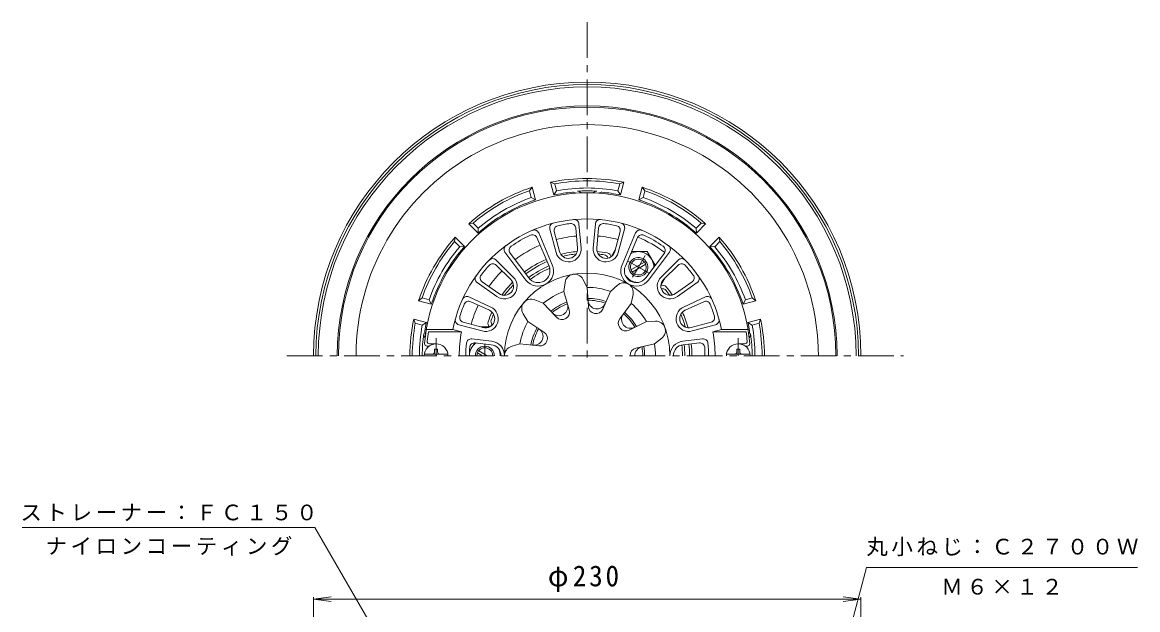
# Model space of a CAD drawing. Units: millimetres, scale not verified. Extents: x -286 to 226, y -347 to 391.
# Drawn here: x -285.7 to 183, y 144.2 to 391.1 of the extents above; entities that cross this region are included whole.
import ezdxf

# ---------------------------------------------------------------- set-up
doc = ezdxf.new("R2010")
doc.units = ezdxf.units.MM
doc.header["$LTSCALE"] = 3
doc.linetypes.add('CHAIN1', pattern=[8, 5, -1, 1, -1])
doc.linetypes.add('CHAIN2', pattern=[12, 9, -1, 1, -1])
for name, color, linetype, lineweight in [('0-0', 3, 'Continuous', 9), ('0-1', 2, 'Continuous', 9), ('0-2', 6, 'Continuous', 5), ('0-4', 7, 'Continuous', 9), ('0-5', 7, 'Continuous', 9)]:
    doc.layers.add(name, color=color, linetype=linetype, lineweight=lineweight)
doc.styles.add('ＭＳ ゴシック', font='')
doc.styles.get('ＭＳ ゴシック').set_extended_font_data('MS Gothic')

msp = doc.modelspace()

# ---------------------------------------------------------------- linework, layer by layer
at = {"layer": '0-0', "linetype": 'CHAIN1'}
for p, q in [((-48.36, 391.127), (-48.36, 247.547)), ((-174.533, 250.962), (84.613, 250.962))]:
    msp.add_line(p, q, dxfattribs=at)
at = {"layer": '0-0'}
for centre, radius, start, end in [((-48.36, 250.962), 115, 0, 180), ((-48.36, 250.962), 114, 0, 180), ((-48.36, 250.962), 113, 0, 180), ((-48.36, 250.962), 41, 113.07094, 126.92921), ((-48.36, 250.962), 40, 113.19006, 126.81001), ((-48.36, 250.962), 40, 0, 6.46666), ((-48.36, 250.962), 41, 0, 6.5255), ((58.64, 250.962), 6, 179.99971, 179.99983)]:
    msp.add_arc(centre, radius, start, end, dxfattribs=at)
at = {"layer": '0-1'}
for p, q in [((-62.325, 318.534), (-63.75, 323.855)), ((-62.017, 323.182), (-63.75, 323.855)), ((-34.702, 323.182), (-32.969, 323.855)), ((-34.395, 318.534), (-32.969, 323.855)), ((-72.642, 320.335), (-71.478, 321.784)), ((-71.863, 317.429), (-72.642, 320.335)), ((-70.052, 316.463), (-71.478, 321.784)), ((-61.238, 320.276), (-62.325, 318.534)), ((-61.238, 320.276), (-62.017, 323.182)), ((-35.481, 320.276), (-34.702, 323.182)), ((-35.481, 320.276), (-34.395, 318.534)), ((-26.668, 316.463), (-25.242, 321.784)), ((-24.077, 320.335), (-25.242, 321.784)), ((-24.856, 317.429), (-24.077, 320.335)), ((-71.863, 317.429), (-70.052, 316.463)), ((-24.856, 317.429), (-26.668, 316.463)), ((-96.297, 306.678), (-98.135, 306.394)), ((-94.24, 302.499), (-98.135, 306.394)), ((-94.17, 304.55), (-96.297, 306.678)), ((-2.55, 304.55), (-0.422, 306.678)), ((-2.48, 302.499), (1.415, 306.394)), ((-0.422, 306.678), (1.415, 306.394)), ((-104.075, 298.899), (-103.792, 300.737)), ((-99.896, 296.842), (-103.792, 300.737)), ((-94.17, 304.55), (-94.24, 302.499)), ((-2.55, 304.55), (-2.48, 302.499)), ((3.177, 296.842), (7.072, 300.737)), ((7.356, 298.899), (7.072, 300.737)), ((-101.948, 296.772), (-104.075, 298.899)), ((-101.948, 296.772), (-99.896, 296.842)), ((-36.469, 295.723), (-38.308, 292.537)), ((5.228, 296.772), (3.177, 296.842)), ((5.228, 296.772), (7.356, 298.899)), ((-36.666, 294.982), (-37.89, 292.862)), ((-15.541, 283.641), (-17.38, 280.455)), ((-16.084, 283.1), (-17.309, 280.979)), ((-117.733, 275.244), (-119.182, 274.08)), ((-113.861, 272.654), (-119.182, 274.08)), ((-114.826, 274.466), (-117.733, 275.244)), ((-114.826, 274.466), (-113.861, 272.654)), ((18.107, 274.466), (17.142, 272.654)), ((17.142, 272.654), (22.463, 274.08)), ((18.107, 274.466), (21.013, 275.244)), ((21.013, 275.244), (22.463, 274.08)), ((-115.932, 264.927), (-121.253, 266.352)), ((-117.673, 263.84), (-115.932, 264.927)), ((-93.069, 263.044), (-89.391, 263.044)), ((-92.329, 262.844), (-89.881, 262.844)), ((19.212, 264.927), (24.533, 266.352)), ((20.954, 263.84), (19.212, 264.927))]:
    msp.add_line(p, q, dxfattribs=at)
at = {"layer": '0-1', "linetype": 'CHAIN2'}
for p, q in [((-26.86, 288.201), (-31.385, 290.814)), ((-26.86, 288.201), (-24.065, 293.041)), ((-26.86, 288.201), (-29.275, 284.018)), ((-26.86, 288.201), (-22.334, 285.588)), ((-91.36, 250.962), (-91.36, 255.843))]:
    msp.add_line(p, q, dxfattribs=at)
at = {"layer": '0-1', "color": 4}
for p, q in [((-23.112, 294.701), (-29.73, 294.701)), ((-23.104, 294.696), (-19.796, 288.966)), ((-29.955, 286.991), (-24.264, 290.277)), ((-29.455, 286.125), (-23.764, 289.411)), ((-31.794, 283.748), (-32.287, 284.601)), ((-28.249, 281.701), (-27.264, 281.701)), ((-97.827, 252.76), (-95.744, 256.368)), ((-92.36, 250.962), (-94.455, 252.172)), ((-90.36, 250.962), (-93.955, 253.038))]:
    msp.add_line(p, q, dxfattribs=at)
at = {"layer": '0-1'}
for points in [[(-117.673, 263.84), (-120.58, 264.619), (-121.253, 266.352)], [(20.954, 263.84), (23.86, 264.619), (24.533, 266.352)]]:
    msp.add_lwpolyline(points, dxfattribs=at)
for centre, radius, start, end in [((-48.36, 250.962), 105, 0, 180), ((-48.36, 250.962), 104.5, 0, 180), ((-48.36, 250.962), 97.141, 359.99998, 180.00002), ((-48.36, 250.962), 74.5, 90, 101.92226), ((-48.36, 250.962), 73.5, 90, 100.70856), ((-48.36, 250.962), 74.5, 78.07774, 90), ((-48.36, 250.962), 73.5, 79.29144, 90), ((-48.36, 250.962), 74.5, 108.07777, 131.92224), ((-48.36, 250.962), 73.5, 109.29147, 130.70856), ((-48.36, 250.962), 69, 95.13614, 101.67662), ((-48.36, 250.962), 70.5, 90, 100.52557), ((-54.358, 317.693), 2, 53.16344, 95.13634), ((-48.36, 250.962), 69.3, 90, 93.40726), ((-52.36, 318.143), 2, 39.60013, 93.40761), ((-48.36, 250.962), 70.5, 79.47443, 90), ((-48.36, 250.962), 69.3, 86.59274, 90), ((-44.36, 318.143), 2, 86.59239, 140.39987), ((-42.362, 317.693), 2, 84.86366, 126.83656), ((-48.36, 250.962), 69, 78.32338, 84.86386), ((-48.36, 250.962), 74.5, 48.07776, 71.92223), ((-48.36, 250.962), 73.5, 49.29144, 70.70853), ((-48.36, 250.962), 69, 108.32336, 131.67665), ((-48.36, 250.962), 70.5, 109.47444, 130.52557), ((-48.36, 250.962), 69, 48.32335, 71.67664), ((-48.36, 250.962), 70.5, 49.47443, 70.52556), ((-48.36, 250.962), 74.5, 138.07776, 161.92223), ((-48.36, 250.962), 50.49, 95.1226, 104.8775), ((-48.36, 250.962), 50.49, 75.12257, 84.87744), ((-48.36, 250.962), 54.222, 53.07083, 66.92906), ((-48.36, 250.962), 74.5, 18.07777, 41.92224), ((-48.36, 250.962), 73.5, 139.29147, 160.70856), ((-48.36, 250.962), 70.5, 139.47444, 160.52557), ((-48.36, 250.962), 69, 138.32335, 161.67664), ((-48.36, 250.962), 50.49, 113.07094, 126.92918), ((-48.36, 250.962), 69, 18.32336, 41.67665), ((-48.36, 250.962), 70.5, 19.47443, 40.52556), ((-48.36, 250.962), 73.5, 19.29144, 40.70853), ((-48.36, 250.962), 44, 113.07095, 126.9292), ((-48.36, 250.962), 44, 95.42157, 104.57854), ((-48.36, 250.962), 43, 96.15201, 103.8481), ((-48.36, 250.962), 44, 78.91273, 84.57861), ((-48.36, 250.962), 43, 80.3933, 83.84821), ((-41.518, 291.387), 2, 17.16093, 80.39403), ((-40.283, 292.178), 2, 10.21341, 78.91296), ((-48.36, 250.962), 50.49, 135.12256, 144.87752), ((-48.36, 250.962), 43, 113.07095, 126.9292), ((-48.36, 250.962), 44, 135.42152, 144.57851), ((-48.36, 250.962), 43, 136.15195, 143.84808), ((-16.704, 278.565), 2, 41.08693, 109.78276), ((-16.772, 277.1), 2, 39.60594, 102.83578), ((-48.36, 250.962), 43, 36.15192, 39.60672), ((-48.36, 250.962), 44, 35.42149, 41.08737), ((-48.36, 250.962), 50.49, 155.12254, 164.87746), ((-48.36, 250.962), 44, 155.42149, 161.08699), ((-48.36, 250.962), 43, 156.15195, 159.60672), ((-48.36, 250.962), 43, 16.15195, 23.84821), ((-48.36, 250.962), 44, 15.42155, 24.57861), ((-48.36, 250.962), 74.5, 168.07777, 180), ((-48.36, 250.962), 73.5, 169.29147, 180), ((-48.36, 250.962), 70.5, 169.47444, 180), ((-48.36, 250.962), 69, 168.32336, 171.41634), ((-88.092, 264.575), 2, 161.08693, 229.78174), ((-86.79, 265.249), 2, 159.60594, 222.83485), ((-48.36, 250.962), 69, 8.58366, 11.67664), ((-48.36, 250.962), 70.5, 0, 10.52556), ((-48.36, 250.962), 73.5, 0, 10.70853), ((-48.36, 250.962), 74.5, 0, 11.92223), ((-48.36, 250.962), 69.306, 172.3156, 180), ((-115.062, 259.962), 2, 172.31566, 226.35414), ((-114.609, 260.962), 2, 171.41634, 213.3849), ((17.89, 260.962), 2, 326.6151, 8.58366), ((18.342, 259.962), 2, 313.64586, 7.68434), ((-48.36, 250.962), 69.306, 0, 7.6844), ((-48.36, 250.962), 43, 0, 6.52547), ((-48.36, 250.962), 44, 0, 6.52547)]:
    msp.add_arc(centre, radius, start, end, dxfattribs=at)
at = {"layer": '0-1', "color": 4}
for centre, radius, start, end in [((-26.86, 288.201), 4, 240, 239.99995), ((-26.86, 288.201), 3.324, 240, 239.99983), ((-26.855, 288.198), 6.5, 0.2032, 119.9577), ((-26.855, 288.198), 6.5, 212.71196, 266.93463), ((-91.36, 250.967), 6.5, 124.80112, 180.04874), ((-91.36, 250.962), 4, 0, 180), ((-91.36, 250.962), 3.324, 0, 180), ((-91.36, 250.967), 6.5, 359.95126, 23.89339)]:
    msp.add_arc(centre, radius, start, end, dxfattribs=at)
at = {"layer": '0-2'}
for p, q in [((-52.405, 296.093), (-53.178, 304.709)), ((-51.821, 306.372), (-50.911, 296.227)), ((-44.899, 306.372), (-45.808, 296.227)), ((-44.314, 296.093), (-43.542, 304.709)), ((-69.506, 300.609), (-64.389, 288.596)), ((-68.728, 302.609), (-63.009, 289.184)), ((-64.059, 304.214), (-61.443, 294.37)), ((-62.215, 303.116), (-59.994, 294.755)), ((-34.505, 303.116), (-36.726, 294.755)), ((-32.661, 304.214), (-35.276, 294.37)), ((-27.992, 302.609), (-33.71, 289.184)), ((-27.213, 300.609), (-32.33, 288.596)), ((-86.628, 291.184), (-79.41, 283.997)), ((-82.903, 294.424), (-74.136, 282.76)), ((-80.782, 294.099), (-72.937, 283.661)), ((-15.937, 294.099), (-23.783, 283.661)), ((-13.816, 294.424), (-22.583, 282.76)), ((-10.092, 291.184), (-17.309, 283.997)), ((-86.599, 289.038), (-80.469, 282.934)), ((-10.121, 289.038), (-16.251, 282.934)), ((-94.616, 281.664), (-86.284, 275.804)), ((-92.497, 282.008), (-85.421, 277.031)), ((-58.195, 277.946), (-57.658, 281.784)), ((-48.347, 279.683), (-50.164, 283.106)), ((-4.222, 282.008), (-11.298, 277.031)), ((-2.104, 281.664), (-10.435, 275.804)), ((-58.195, 277.946), (-55.897, 270.222)), ((-47.864, 271.639), (-48.347, 279.683)), ((-38.549, 277.955), (-41.753, 270.561)), ((-38.549, 277.955), (-35.671, 280.55)), ((-29.889, 272.955), (-29.08, 276.745)), ((-88.836, 271.385), (-98.077, 275.67)), ((-89.467, 270.024), (-97.315, 273.663)), ((-66.811, 272.972), (-70.403, 274.426)), ((-61.271, 267.12), (-66.811, 272.972)), ((-34.689, 266.483), (-29.889, 272.955)), ((-7.883, 271.385), (1.357, 275.67)), ((-7.252, 270.024), (0.596, 273.663)), ((-73.239, 265.311), (-75.295, 268.596)), ((-102.327, 263.992), (-92.494, 261.335)), ((-100.454, 265.04), (-92.103, 262.783)), ((-73.239, 265.311), (-66.514, 260.871)), ((-23.493, 265.333), (-30.701, 261.729)), ((-23.493, 265.333), (-19.621, 265.471)), ((3.734, 265.04), (-4.617, 262.783)), ((5.607, 263.992), (-4.226, 261.335)), ((-104.798, 261.962), (-115.971, 261.962)), ((-101.19, 260.962), (-115.115, 260.962)), ((-104.798, 261.962), (-101.19, 260.962)), ((-96.869, 258.021), (-88.543, 257.068)), ((-20.073, 255.937), (-17.018, 258.32)), ((0.15, 258.021), (-8.177, 257.068)), ((8.078, 261.962), (4.47, 260.962)), ((4.47, 260.962), (18.395, 260.962)), ((8.078, 261.962), (19.251, 261.962)), ((-114.86, 254.962), (-115.674, 254.962)), ((-111.86, 255.962), (-114.589, 255.962)), ((-95.51, 256.355), (-88.713, 255.578)), ((-76.642, 255.962), (-80.328, 254.767)), ((-68.637, 255.04), (-76.642, 255.962)), ((-27.911, 254.065), (-20.073, 255.937)), ((-1.209, 256.355), (-8.006, 255.578)), ((15.14, 255.962), (17.869, 255.962)), ((18.14, 254.962), (18.955, 254.962))]:
    msp.add_line(p, q, dxfattribs=at)
at = {"layer": '0-2', "color": 4, "linetype": 'CHAIN1', "lineweight": 9}
for p, q in [((-111.86, 250.962), (-111.86, 258.271)), ((15.14, 250.962), (15.14, 258.271))]:
    msp.add_line(p, q, dxfattribs=at)
at = {"layer": '0-2', "color": 4, "lineweight": 9}
for p, q in [((-112.46, 253.712), (-111.26, 253.712)), ((-112.46, 252.562), (-112.46, 253.712)), ((-111.26, 252.562), (-111.26, 253.712)), ((14.54, 252.562), (14.54, 253.712)), ((15.74, 253.712), (14.54, 253.712)), ((15.74, 252.562), (15.74, 253.712)), ((-106.896, 251.562), (-116.824, 251.562)), ((10.176, 251.562), (20.104, 251.562))]:
    msp.add_line(p, q, dxfattribs=at)
at = {"layer": '0-2'}
for centre, radius, start, end in [((-48.36, 250.962), 68.5, 4.24802, 175.75198), ((-48.36, 250.962), 57.5, 11.02892, 168.97108), ((-62.126, 304.728), 2, 104.36134, 194.87733), ((-60.282, 303.629), 2, 102.7551, 194.87758), ((-48.36, 250.962), 56, 97.24513, 102.75493), ((-55.17, 304.531), 2, 5.12302, 97.24507), ((-53.813, 306.193), 2, 5.12297, 95.63882), ((-42.907, 306.193), 2, 84.36118, 174.87703), ((-41.55, 304.531), 2, 82.75493, 174.87698), ((-48.36, 250.962), 56, 77.24507, 82.75487), ((-36.438, 303.629), 2, 345.12242, 77.2449), ((-34.594, 304.728), 2, 345.12267, 75.63866), ((-48.36, 250.962), 56, 115.19345, 124.80658), ((-71.346, 299.825), 2, 23.07094, 115.19365), ((-70.568, 301.825), 2, 23.07094, 113.58713), ((-26.152, 301.825), 2, 66.41287, 156.92906), ((-25.373, 299.825), 2, 64.80635, 156.92906), ((-48.36, 250.962), 56, 55.19342, 64.80655), ((-81.305, 295.626), 2, 126.41309, 216.92915), ((-79.183, 295.3), 2, 124.80653, 216.92894), ((-56.257, 295.748), 5.367, 194.87741, 5.12299), ((-56.257, 295.748), 3.867, 194.87741, 5.12299), ((-40.463, 295.748), 5.367, 174.87701, 345.12259), ((-40.463, 295.748), 3.867, 174.87701, 345.12259), ((-17.536, 295.3), 2, 323.07106, 55.19347), ((-15.415, 295.626), 2, 323.07085, 53.58691), ((-88.039, 289.766), 2, 45.12277, 135.63866), ((-8.68, 289.766), 2, 44.3615, 134.87738), ((-48.36, 250.962), 56, 137.24504, 142.75485), ((-88.01, 287.621), 2, 45.12323, 137.2451), ((-68.963, 286.648), 6.471, 216.92911, 23.07086), ((-68.963, 286.648), 4.971, 216.92911, 23.07086), ((-27.757, 286.648), 6.471, 156.92914, 323.07089), ((-27.757, 286.648), 4.971, 156.92914, 323.07089), ((-8.71, 287.621), 2, 42.75505, 134.87692), ((-48.36, 250.962), 56, 37.24512, 42.75494), ((-93.465, 283.3), 2, 144.36142, 234.87717), ((-91.347, 283.644), 2, 142.75494, 234.8773), ((-83.197, 280.194), 5.367, 234.87741, 45.12299), ((-83.197, 280.194), 3.867, 234.87741, 45.12299), ((-48.36, 250.962), 34.735, 0, 180), ((-53.697, 281.23), 4, 27.95877, 172.04123), ((-32.992, 277.579), 4, 347.95877, 132.04123), ((-13.523, 280.194), 5.367, 134.87698, 305.12256), ((-13.523, 280.194), 3.867, 134.87688, 305.12245), ((-5.373, 283.644), 2, 305.12285, 37.24521), ((-3.255, 283.3), 2, 305.12299, 35.63873), ((-48.36, 250.962), 28.721, 110.02573, 129.97426), ((-48.36, 250.962), 28.721, 70.02571, 89.97424), ((-48.36, 250.962), 56, 157.24507, 162.75487), ((-98.918, 273.855), 2, 65.12277, 155.63866), ((-98.157, 271.849), 2, 65.12323, 157.2451), ((-71.904, 270.718), 4, 67.95877, 212.04123), ((-48.36, 250.962), 24.105, 110.68896, 129.31105), ((-48.36, 250.962), 23.336, 110.82506, 129.17493), ((-60.257, 271.569), 3.795, 223.43275, 16.56717), ((-48.36, 250.962), 24.105, 70.68896, 89.31105), ((-48.36, 250.962), 23.336, 70.82506, 89.17493), ((-44.228, 274.396), 3.795, 183.43275, 336.56717), ((-48.36, 250.962), 28.721, 30.02573, 49.97424), ((1.437, 271.849), 2, 22.7549, 114.87677), ((2.199, 273.855), 2, 24.36133, 114.87721), ((-48.36, 250.962), 56, 17.24513, 22.75493), ((-99.932, 266.971), 2, 162.75494, 254.8773), ((-91.094, 266.516), 5.367, 254.87741, 65.12299), ((-91.094, 266.516), 3.867, 254.87741, 65.12299), ((-58.955, 269.313), 3.19, 223.43283, 16.56717), ((-44.68, 271.83), 3.19, 183.43283, 336.56717), ((-30.132, 266.257), 3.795, 143.43275, 296.56717), ((-48.36, 250.962), 23.336, 30.82506, 49.17493), ((-48.36, 250.962), 24.105, 30.68896, 49.31105), ((-5.626, 266.516), 5.367, 114.87698, 285.12256), ((-5.626, 266.516), 3.867, 114.87698, 285.12256), ((3.213, 266.971), 2, 285.1227, 17.24506), ((-101.805, 265.923), 2, 164.36142, 254.87717), ((-48.36, 250.962), 28.721, 150.02573, 169.97424), ((-48.36, 250.962), 24.105, 150.68896, 169.31105), ((-32.127, 264.583), 3.19, 143.43283, 296.56717), ((-19.478, 261.474), 4, 307.95877, 92.04123), ((5.086, 265.923), 2, 285.12283, 15.63858), ((-48.36, 250.962), 67.5, 171.48038, 174.82341), ((-48.36, 250.962), 53.768, 169.28148, 180), ((-97.097, 256.033), 2, 83.47491, 174.05937), ((-48.36, 250.962), 23.336, 150.82506, 169.17493), ((-70.72, 259.1), 3.795, 263.43274, 56.56715), ((-68.272, 258.209), 3.19, 263.43283, 56.56717), ((0.377, 256.033), 2, 5.94063, 96.52509), ((-48.36, 250.962), 53.768, 0, 10.71852), ((-48.36, 250.962), 67.5, 5.17659, 8.51962), ((-115.674, 255.962), 1, 175.75224, 270), ((-114.589, 256.962), 1, 174.82373, 270), ((-48.36, 250.962), 51, 174.05922, 180), ((-48.36, 250.962), 49.5, 175.8877, 180), ((-95.737, 254.368), 2, 83.47491, 175.88756), ((-89.241, 250.962), 4.646, 0, 83.47478), ((-89.241, 250.962), 6.146, 0, 83.47478), ((-79.095, 250.962), 4, 107.95877, 180), ((-27.17, 250.962), 3.19, 103.43283, 180), ((-24.565, 250.962), 3.795, 103.43275, 179.99974), ((-48.36, 250.962), 23.336, 0, 9.17493), ((-48.36, 250.962), 24.105, 0, 9.31105), ((-48.36, 250.962), 28.721, 0, 9.97426), ((-7.478, 250.962), 6.146, 96.52522, 180), ((-7.478, 250.962), 4.646, 96.52522, 180), ((-0.982, 254.368), 2, 4.11244, 96.52509), ((-48.36, 250.962), 49.5, 0, 4.1123), ((-48.36, 250.962), 51, 0, 5.94078), ((17.869, 256.962), 1, 270, 5.17627), ((18.955, 255.962), 1, 270, 4.24776)]:
    msp.add_arc(centre, radius, start, end, dxfattribs=at)
at = {"layer": '0-2', "color": 4, "lineweight": 9}
for centre, radius, start, end in [((-111.86, 250.962), 5, 0, 180), ((15.14, 250.962), 5, 0, 180), ((-113.46, 252.562), 1, 270, 0), ((-110.26, 252.562), 1, 180, 270), ((13.54, 252.562), 1, 270, 0), ((16.74, 252.562), 1, 180, 270)]:
    msp.add_arc(centre, radius, start, end, dxfattribs=at)
at = {"layer": '0-4'}
for p, q in [((-163.36, 148.585), (-155.924, 149.564)), ((-163.36, 149.485), (-163.36, -48.431)), ((-163.36, 148.585), (66.64, 148.585)), ((-163.36, 148.585), (-155.924, 147.606)), ((66.64, 148.585), (59.204, 149.564)), ((66.64, 148.585), (59.204, 147.606)), ((66.64, 149.485), (66.64, -48.431))]:
    msp.add_line(p, q, dxfattribs=at)
at = {"layer": '0-5'}
for p, q in [((-285.741, 178.707), (-162.765, 178.707)), ((-78.618, 32.96), (-162.765, 178.707)), ((15.64, -37.549), (69.085, 161.909)), ((69.085, 161.909), (182.839, 161.909))]:
    msp.add_line(p, q, dxfattribs=at)

# ---------------------------------------------------------------- texts
at = {"layer": '0-4', "color": 2, "insert": (-64.86, 151.585), "char_height": 8.798, "attachment_point": 7, "style": 'ＭＳ ゴシック'}
msp.add_mtext('\\T1.21;\\W0.95;φ230', dxfattribs=at)
at = {"layer": '0-5', "char_height": 6.598, "attachment_point": 7, "style": 'ＭＳ ゴシック'}
for s, insert in [('\\T1.17;ストレーナー：ＦＣ１５０', (-286.503, 181.395)), ('\\T1.17;ナイロンコーティング', (-276.003, 166.922)), ('\\T1.17;丸小ねじ：Ｃ２７００Ｗ', (68.962, 166.639)), ('\\T1.17;Ｍ６×１２', (100.462, 150.41))]:
    msp.add_mtext(s, dxfattribs=dict(at, insert=insert))

doc.saveas('drawing.dxf')
